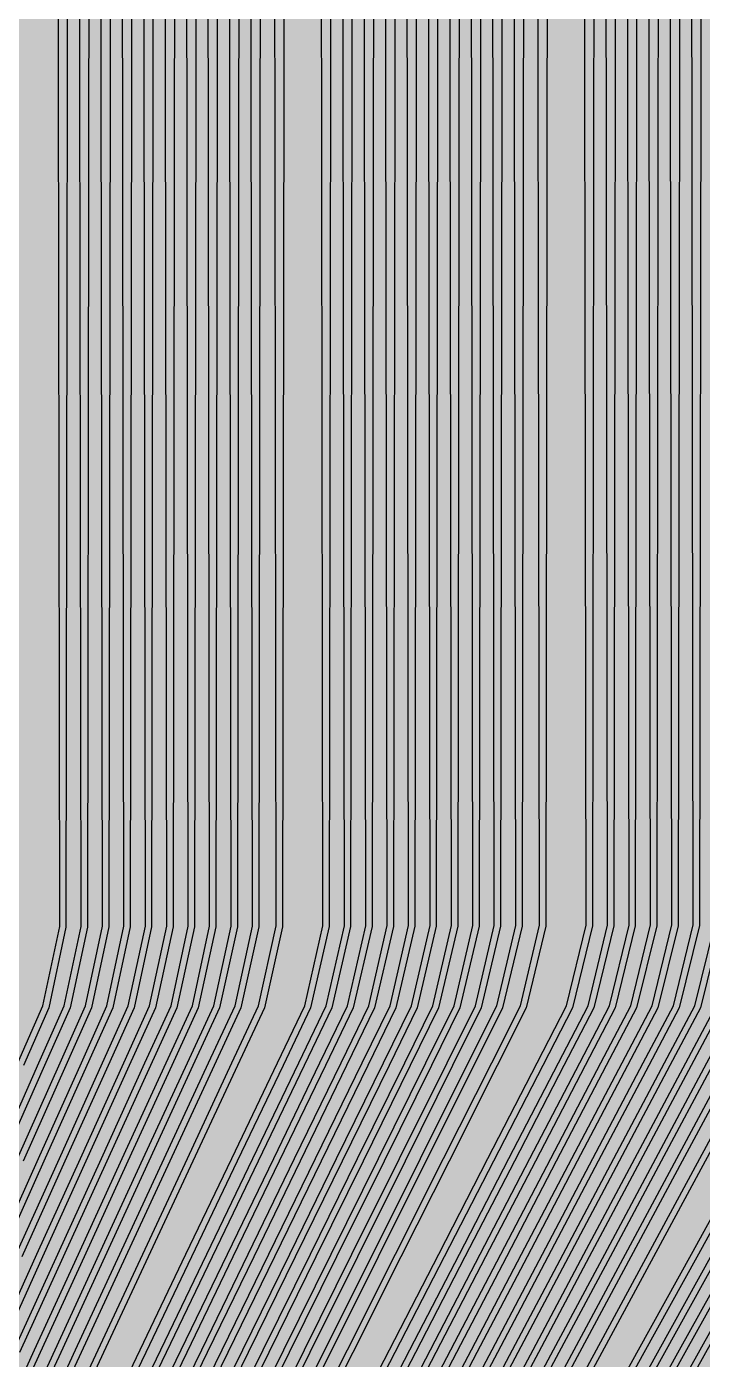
# Model space of a CAD drawing. Header units: metres. Extents: x -7220 to 10980, y -29667 to 1833.
# Drawn here: x 3083.7 to 3304.4, y -16319.7 to -15884.5 of the extents above; entities that cross this region are included whole.
import ezdxf

# ---------------------------------------------------------------- set-up
doc = ezdxf.new("R2010")
doc.units = ezdxf.units.M
doc.layers.add('Metal1', color=4, linetype='CONTINUOUS')
doc.layers.add('Polyimide', color=7, linetype='CONTINUOUS')

msp = doc.modelspace()

# ---------------------------------------------------------------- hatches: boundary and pattern name
at = {"layer": 'Polyimide'}
msp.add_hatch(color=7, dxfattribs=at).paths.add_polyline_path([(4099.45, -13861.55), (4142.64, -14152.77), (4214.18, -14438.35), (4313.36, -14715.55), (4439.24, -14981.69), (4590.59, -15234.21), (4765.97, -15470.68), (4963.68, -15688.82), (5181.82, -15886.53), (5418.29, -16061.91), (5670.81, -16213.26), (5936.95, -16339.14), (6214.15, -16438.32), (6499.73, -16509.85), (6790.95, -16553.05), (7085, -16567.5), (9980.38, -16567.5), (10058.79, -16571.35), (10136.45, -16582.87), (10212.6, -16601.95), (10286.52, -16628.4), (10357.49, -16661.96), (10424.83, -16702.32), (10487.89, -16749.09), (10546.06, -16801.81), (10598.78, -16859.98), (10645.55, -16923.04), (10685.91, -16990.38), (10719.48, -17061.35), (10745.93, -17135.27), (10765, -17211.43), (10776.52, -17289.08), (10780.38, -17367.5), (10780.38, -21957.3), (10741.61, -22012.91), (10705.97, -22070.59), (10673.58, -22130.14), (10644.53, -22191.39), (10618.92, -22254.16), (10596.82, -22318.25), (10578.3, -22383.46), (10563.41, -22449.6), (10552.21, -22516.46), (10544.72, -22583.84), (10540.97, -22651.53), (10540.97, -22719.32), (10544.72, -22787.01), (10552.21, -22854.38), (10563.41, -22921.24), (10578.3, -22987.38), (10596.82, -23052.6), (10618.92, -23116.68), (10644.53, -23179.45), (10673.58, -23240.71), (10705.97, -23300.26), (10741.61, -23357.93), (10780.38, -23413.54), (10780.38, -28667.5), (10776.52, -28745.91), (10765, -28823.57), (10745.93, -28899.73), (10719.48, -28973.65), (10685.91, -29044.62), (10645.55, -29111.96), (10598.78, -29175.01), (10546.06, -29233.19), (10487.89, -29285.91), (10424.83, -29332.68), (10357.49, -29373.04), (10286.52, -29406.6), (10212.6, -29433.05), (10136.45, -29452.13), (10058.79, -29463.65), (9980.38, -29467.5), (-6219.63, -29467.5), (-6298.04, -29463.65), (-6375.7, -29452.13), (-6451.85, -29433.05), (-6525.77, -29406.6), (-6596.74, -29373.04), (-6664.08, -29332.68), (-6727.14, -29285.91), (-6785.31, -29233.19), (-6838.03, -29175.01), (-6884.8, -29111.96), (-6925.16, -29044.62), (-6958.73, -28973.65), (-6985.18, -28899.73), (-7004.25, -28823.57), (-7015.77, -28745.91), (-7019.63, -28667.5), (-7019.63, -23426.32), (-6979.36, -23370.07), (-6942.33, -23311.63), (-6908.66, -23251.2), (-6878.45, -23188.96), (-6851.81, -23125.12), (-6828.81, -23059.88), (-6809.53, -22993.44), (-6794.04, -22926.02), (-6782.37, -22857.83), (-6774.57, -22789.09), (-6770.67, -22720.02), (-6770.67, -22650.84), (-6774.57, -22581.77), (-6782.37, -22513.03), (-6794.04, -22444.84), (-6809.53, -22377.42), (-6828.81, -22310.98), (-6851.81, -22245.74), (-6878.45, -22181.89), (-6908.66, -22119.66), (-6942.33, -22059.22), (-6979.36, -22000.79), (-7019.63, -21944.54), (-7019.63, -17367.5), (-7015.77, -17289.08), (-7004.25, -17211.43), (-6985.18, -17135.27), (-6958.73, -17061.35), (-6925.16, -16990.38), (-6884.8, -16923.04), (-6838.03, -16859.98), (-6785.31, -16801.81), (-6727.14, -16749.09), (-6664.08, -16702.32), (-6596.74, -16661.96), (-6525.77, -16628.4), (-6451.85, -16601.95), (-6375.7, -16582.87), (-6298.04, -16571.35), (-6219.63, -16567.5), (-3314, -16567.5), (-3019.95, -16553.05), (-2728.73, -16509.85), (-2443.15, -16438.32), (-2165.95, -16339.14), (-1899.81, -16213.26), (-1647.29, -16061.91), (-1410.82, -15886.53), (-1192.68, -15688.82), (-994.97, -15470.68), (-819.59, -15234.21), (-668.24, -14981.69), (-542.36, -14715.55), (-443.18, -14438.35), (-371.64, -14152.77), (-328.45, -13861.55), (-314, -13567.5), (-314, -13373.48), (-317.45, -13328.11), (-327.72, -13283.78), (-344.58, -13241.52), (-367.63, -13202.3), (-396.35, -13167.01), (-430.08, -13136.47), (-468.03, -13111.38), (-509.35, -13092.32), (-509.35, -13092.32), (-578.18, -13061.27), (-642.2, -13021.24), (-700.26, -12972.96), (-751.3, -12917.31), (-794.39, -12855.3), (-828.74, -12788.06), (-853.73, -12716.8), (-868.91, -12642.84), (-874, -12567.5), (-868.91, -12492.16), (-853.73, -12418.19), (-828.74, -12346.94), (-794.39, -12279.7), (-751.3, -12217.69), (-700.26, -12162.04), (-642.2, -12113.76), (-578.18, -12073.73), (-509.35, -12042.68), (-509.35, -12042.68), (-468.03, -12023.62), (-430.08, -11998.53), (-396.35, -11967.99), (-367.63, -11932.7), (-344.58, -11893.47), (-327.72, -11851.21), (-317.45, -11806.89), (-314, -11761.52), (-314, -11074.31), (-317.45, -11028.94), (-327.72, -10984.62), (-344.58, -10942.36), (-367.63, -10903.13), (-396.35, -10867.84), (-430.08, -10837.3), (-468.03, -10812.21), (-509.35, -10793.16), (-509.35, -10793.16), (-578.18, -10762.1), (-642.2, -10722.07), (-700.26, -10673.8), (-751.3, -10618.15), (-794.39, -10556.13), (-828.74, -10488.89), (-853.73, -10417.64), (-868.91, -10343.67), (-874, -10268.33), (-868.91, -10192.99), (-853.73, -10119.03), (-828.74, -10047.77), (-794.39, -9980.53), (-751.3, -9918.52), (-700.26, -9862.87), (-642.2, -9814.59), (-578.18, -9774.56), (-509.35, -9743.51), (-509.35, -9743.51), (-468.03, -9724.45), (-430.08, -9699.36), (-396.35, -9668.82), (-367.63, -9633.53), (-344.58, -9594.31), (-327.72, -9552.05), (-317.45, -9507.72), (-314, -9462.35), (-314, -8775.14), (-317.45, -8729.78), (-327.72, -8685.45), (-344.58, -8643.19), (-367.63, -8603.96), (-396.35, -8568.68), (-430.08, -8538.14), (-468.03, -8513.05), (-509.35, -8493.99), (-509.35, -8493.99), (-578.18, -8462.94), (-642.2, -8422.91), (-700.26, -8374.63), (-751.3, -8318.98), (-794.39, -8256.97), (-828.74, -8189.73), (-853.73, -8118.47), (-868.91, -8044.5), (-874, -7969.17), (-868.91, -7893.83), (-853.73, -7819.86), (-828.74, -7748.61), (-794.39, -7681.36), (-751.3, -7619.35), (-700.26, -7563.7), (-642.2, -7515.42), (-578.18, -7475.4), (-509.35, -7444.34), (-509.35, -7444.34), (-468.03, -7425.28), (-430.08, -7400.2), (-396.35, -7369.66), (-367.63, -7334.37), (-344.58, -7295.14), (-327.72, -7252.88), (-317.45, -7208.56), (-314, -7163.19), (-314, -6475.98), (-317.45, -6430.61), (-327.72, -6386.29), (-344.58, -6344.02), (-367.63, -6304.8), (-396.35, -6269.51), (-430.08, -6238.97), (-468.03, -6213.88), (-509.35, -6194.82), (-509.35, -6194.82), (-578.18, -6163.77), (-642.2, -6123.74), (-700.26, -6075.46), (-751.3, -6019.81), (-794.39, -5957.8), (-828.74, -5890.56), (-853.73, -5819.31), (-868.91, -5745.34), (-874, -5670), (-868.91, -5594.66), (-853.73, -5520.69), (-828.74, -5449.44), (-794.39, -5382.2), (-751.3, -5320.19), (-700.26, -5264.54), (-642.2, -5216.26), (-578.18, -5176.23), (-509.35, -5145.18), (-509.35, -5145.18), (-468.03, -5126.12), (-430.08, -5101.03), (-396.35, -5070.49), (-367.63, -5035.2), (-344.58, -4995.98), (-327.72, -4953.71), (-317.45, -4909.39), (-314, -4864.02), (-314, 380), (-314, 1532.5), (-269, 1532.5), (-268.78, 1525.63), (-268.1, 1518.79), (-266.98, 1512.02), (-265.42, 1505.32), (-263.43, 1498.75), (-261.01, 1492.32), (-258.17, 1486.06), (-254.93, 1480), (-251.3, 1474.17), (-247.3, 1468.58), (-242.94, 1463.27), (-238.25, 1458.25), (-233.23, 1453.56), (-227.92, 1449.2), (-222.33, 1445.2), (-216.5, 1441.57), (-210.44, 1438.33), (-204.18, 1435.49), (-197.75, 1433.07), (-191.18, 1431.08), (-184.48, 1429.52), (-177.71, 1428.4), (-170.87, 1427.72), (-164, 1427.5), (-157.13, 1427.72), (-150.29, 1428.4), (-143.52, 1429.52), (-136.82, 1431.08), (-130.25, 1433.07), (-123.82, 1435.49), (-117.56, 1438.33), (-111.5, 1441.57), (-105.67, 1445.2), (-100.08, 1449.2), (-94.77, 1453.56), (-89.75, 1458.25), (-85.06, 1463.27), (-80.7, 1468.58), (-76.7, 1474.17), (-73.07, 1480), (-69.83, 1486.06), (-66.99, 1492.32), (-64.57, 1498.75), (-62.58, 1505.32), (-61.02, 1512.02), (-59.9, 1518.79), (-59.22, 1525.63), (-59, 1532.5), (1786, 1532.5), (3835, 1532.5), (3835.21, 1539.04), (3835.86, 1545.55), (3836.92, 1552.01), (3838.41, 1558.38), (3840.31, 1564.64), (3842.61, 1570.77), (3845.31, 1576.73), (3848.4, 1582.5), (3851.85, 1588.06), (3855.66, 1593.38), (3859.82, 1598.43), (3864.29, 1603.21), (3869.07, 1607.68), (3874.12, 1611.84), (3879.44, 1615.65), (3885, 1619.1), (3890.77, 1622.19), (3896.73, 1624.89), (3902.86, 1627.19), (3909.12, 1629.09), (3915.49, 1630.58), (3921.95, 1631.64), (3928.46, 1632.29), (3935, 1632.5), (3941.54, 1632.29), (3948.05, 1631.64), (3954.51, 1630.58), (3960.88, 1629.09), (3967.14, 1627.19), (3973.27, 1624.89), (3979.23, 1622.19), (3985, 1619.1), (3990.56, 1615.65), (3995.88, 1611.84), (4000.93, 1607.68), (4005.71, 1603.21), (4010.18, 1598.43), (4014.34, 1593.38), (4018.15, 1588.06), (4021.6, 1582.5), (4024.69, 1576.73), (4027.39, 1570.77), (4029.69, 1564.64), (4031.59, 1558.38), (4033.08, 1552.01), (4034.14, 1545.55), (4034.79, 1539.04), (4035, 1532.5), (4085, 1532.5), (4085, 380), (4085, 330), (4085, -4864.02), (4088.45, -4909.39), (4098.72, -4953.71), (4115.58, -4995.98), (4138.63, -5035.2), (4167.35, -5070.49), (4201.08, -5101.03), (4239.03, -5126.12), (4280.35, -5145.18), (4280.35, -5145.18), (4349.18, -5176.23), (4413.2, -5216.26), (4471.26, -5264.54), (4522.3, -5320.19), (4565.39, -5382.2), (4599.74, -5449.44), (4624.73, -5520.69), (4639.91, -5594.66), (4645, -5670), (4639.91, -5745.34), (4624.73, -5819.31), (4599.74, -5890.56), (4565.39, -5957.8), (4522.3, -6019.81), (4471.26, -6075.46), (4413.2, -6123.74), (4349.18, -6163.77), (4280.35, -6194.82), (4239.03, -6213.88), (4201.08, -6238.97), (4167.35, -6269.51), (4138.63, -6304.8), (4115.58, -6344.02), (4098.72, -6386.29), (4088.45, -6430.61), (4085, -6475.98), (4085, -13567.5), (4099.45, -13861.55)])

# ---------------------------------------------------------------- linework, layer by layer
at = {"layer": 'Metal1'}
for points in [[(3070.75, -16379.15), (3085.22, -16347.91), (3099.7, -16316.67), (3114.17, -16285.43), (3128.65, -16254.18), (3143.12, -16222.94), (3151.76, -16204.3), (3157.48, -16178.24), (3156.75, -15692.12), (3160.25, -15692.12), (3159.52, -16178.46), (3153.66, -16204.94), (3144.93, -16223.78), (3130.46, -16255.03), (3115.99, -16286.27), (3101.51, -16317.51), (3087.04, -16348.75), (3072.57, -16379.99)], [(3071.85, -16485.36), (3083.82, -16460.43), (3086.9, -16454.11), (3099.12, -16429.13), (3108.32, -16410.37), (3123.65, -16379.13), (3138.97, -16347.89), (3154.3, -16316.65), (3169.62, -16285.41), (3184.95, -16254.16), (3200.28, -16222.92), (3209.42, -16204.28), (3215.48, -16178.09), (3214.75, -15692.12)], [(3071.96, -16347.91), (3086.29, -16316.67), (3100.61, -16285.43), (3114.94, -16254.19), (3129.27, -16222.95), (3137.82, -16204.3), (3143.48, -16178.27), (3142.75, -15692.12), (3146.25, -15692.12), (3145.52, -16178.49), (3139.72, -16204.94), (3131.08, -16223.78), (3116.76, -16255.02), (3102.43, -16286.26), (3088.11, -16317.5), (3073.78, -16348.74)], [(3072.88, -16316.67), (3087.06, -16285.43), (3101.23, -16254.19), (3115.41, -16222.95), (3123.87, -16204.3), (3129.48, -16178.29), (3128.75, -15692.12), (3132.25, -15692.12), (3131.52, -16178.51), (3125.78, -16204.94), (3117.23, -16223.78), (3103.06, -16255.02), (3088.88, -16286.26), (3074.7, -16317.5)], [(3073.5, -16285.44), (3087.53, -16254.2), (3101.56, -16222.95), (3109.93, -16204.31), (3115.48, -16178.32), (3114.75, -15692.12), (3118.25, -15692.12), (3117.52, -16178.53), (3111.84, -16204.93), (3103.38, -16223.77), (3089.35, -16255.01), (3075.33, -16286.26)], [(3218.25, -15692.12), (3217.52, -16178.32), (3211.32, -16204.96), (3202.07, -16223.8), (3186.75, -16255.05), (3171.42, -16286.29), (3156.09, -16317.53), (3140.77, -16348.77), (3125.44, -16380.01), (3110.12, -16411.25), (3100.91, -16430.01), (3088.7, -16454.99), (3085.62, -16461.3), (3073.66, -16486.22)], [(3073.82, -16254.2), (3087.71, -16222.96), (3095.99, -16204.31), (3101.48, -16178.34), (3100.75, -15692.12), (3104.25, -15692.12), (3103.52, -16178.56), (3097.9, -16204.93), (3089.53, -16223.77), (3075.65, -16255.01)], [(3074.15, -16454.11), (3086.24, -16429.13), (3095.36, -16410.37), (3110.53, -16379.13), (3125.71, -16347.89), (3140.89, -16316.65), (3156.07, -16285.41), (3171.25, -16254.17), (3186.42, -16222.93), (3195.48, -16204.28), (3201.48, -16178.11), (3200.75, -15692.12), (3204.25, -15692.12), (3203.52, -16178.35), (3197.38, -16204.95), (3188.22, -16223.8), (3173.04, -16255.04), (3157.87, -16286.28), (3142.69, -16317.52), (3127.51, -16348.76), (3112.33, -16380.01), (3097.16, -16411.25), (3088.04, -16430.01), (3075.95, -16454.98)], [(3074.4, -16547.85), (3085.92, -16522.93), (3088.89, -16516.6), (3100.8, -16491.68), (3103.87, -16485.35), (3116.15, -16460.42), (3119.31, -16454.1), (3131.84, -16429.12), (3141.29, -16410.36), (3157.01, -16379.12), (3172.74, -16347.88), (3188.46, -16316.64), (3204.18, -16285.4), (3219.91, -16254.16), (3235.63, -16222.91), (3245.01, -16204.27), (3251.23, -16178.01), (3250.5, -15692.12)], [(3082.39, -16410.38), (3097.42, -16379.13), (3112.45, -16347.89), (3127.48, -16316.65), (3142.51, -16285.41), (3157.54, -16254.17), (3172.57, -16222.93), (3181.54, -16204.29), (3187.48, -16178.14), (3186.75, -15692.12), (3190.25, -15692.12), (3189.52, -16178.37), (3183.44, -16204.95), (3174.37, -16223.8), (3159.34, -16255.04), (3144.31, -16286.28), (3129.28, -16317.52), (3114.25, -16348.76), (3099.22, -16380), (3084.19, -16411.24), (3075.17, -16430)], [(3075.91, -16410.38), (3090.87, -16379.14), (3105.82, -16347.9), (3120.78, -16316.65), (3135.73, -16285.41), (3150.69, -16254.17), (3165.64, -16222.93), (3174.57, -16204.29), (3180.48, -16178.15), (3179.75, -15692.12), (3183.25, -15692.12), (3182.52, -16178.38), (3176.47, -16204.95), (3167.45, -16223.8), (3152.49, -16255.04), (3137.54, -16286.28), (3122.58, -16317.52), (3107.63, -16348.76), (3092.67, -16380), (3077.71, -16411.24)], [(3075.96, -16516.6), (3087.73, -16491.68), (3090.77, -16485.35), (3102.91, -16460.43), (3106.04, -16454.1), (3118.43, -16429.12), (3127.77, -16410.36), (3143.32, -16379.12), (3158.86, -16347.88), (3174.41, -16316.64), (3189.96, -16285.4), (3205.51, -16254.16), (3221.06, -16222.92), (3230.33, -16204.28), (3236.48, -16178.05), (3235.75, -15692.12)], [(3254, -15692.12), (3253.27, -16178.25), (3246.91, -16204.96), (3237.42, -16223.81), (3221.69, -16255.05), (3205.97, -16286.3), (3190.25, -16317.54), (3174.52, -16348.78), (3158.8, -16380.02), (3143.07, -16411.26), (3133.63, -16430.02), (3121.1, -16454.99), (3117.94, -16461.31), (3105.67, -16486.23), (3102.6, -16492.54), (3090.7, -16517.46), (3087.73, -16523.77), (3076.21, -16548.69)], [(3239.25, -15692.12), (3238.52, -16178.28), (3232.23, -16204.96), (3222.85, -16223.81), (3207.3, -16255.05), (3191.75, -16286.29), (3176.2, -16317.53), (3160.65, -16348.77), (3145.11, -16380.01), (3129.56, -16411.25), (3120.22, -16430.01), (3107.83, -16454.99), (3104.71, -16461.31), (3092.57, -16486.22), (3089.54, -16492.54), (3077.77, -16517.45)], [(3077.89, -16379.15), (3092.47, -16347.9), (3107.04, -16316.66), (3121.62, -16285.42), (3136.19, -16254.18), (3150.77, -16222.94), (3159.47, -16204.3), (3165.23, -16178.22), (3164.5, -15692.12), (3168, -15692.12), (3167.27, -16178.45), (3161.37, -16204.94), (3152.58, -16223.79), (3138.01, -16255.03), (3123.43, -16286.27), (3108.85, -16317.51), (3094.28, -16348.75), (3079.7, -16379.99)], [(3078.16, -16485.36), (3090.19, -16460.43), (3093.28, -16454.11), (3105.56, -16429.13), (3114.8, -16410.37), (3130.2, -16379.13), (3145.6, -16347.89), (3161, -16316.64), (3176.4, -16285.4), (3191.8, -16254.16), (3207.2, -16222.92), (3216.39, -16204.28), (3222.48, -16178.07), (3221.75, -15692.12)], [(3078.59, -16347.91), (3092.99, -16316.67), (3107.39, -16285.43), (3121.79, -16254.19), (3136.19, -16222.95), (3144.79, -16204.3), (3150.48, -16178.25), (3149.75, -15692.12), (3153.25, -15692.12), (3152.52, -16178.47), (3146.69, -16204.94), (3138.01, -16223.78), (3123.61, -16255.02), (3109.21, -16286.26), (3094.81, -16317.51), (3080.41, -16348.75)], [(3079.58, -16316.67), (3093.84, -16285.43), (3108.09, -16254.19), (3122.34, -16222.95), (3130.85, -16204.3), (3136.48, -16178.28), (3135.75, -15692.12), (3139.25, -15692.12), (3138.52, -16178.5), (3132.75, -16204.94), (3124.16, -16223.78), (3109.91, -16255.02), (3095.66, -16286.26), (3081.4, -16317.5)], [(3079.8, -16429.13), (3088.87, -16410.37), (3103.98, -16379.13), (3119.08, -16347.89), (3134.19, -16316.65), (3149.29, -16285.41), (3164.39, -16254.17), (3179.5, -16222.93), (3188.51, -16204.29), (3194.48, -16178.13), (3193.75, -15692.12), (3197.25, -15692.12), (3196.52, -16178.36), (3190.41, -16204.95), (3181.3, -16223.8), (3166.19, -16255.04), (3151.09, -16286.28), (3135.99, -16317.52), (3120.88, -16348.76), (3105.78, -16380), (3090.68, -16411.24), (3081.61, -16430)], [(3225.25, -15692.12), (3224.52, -16178.31), (3218.29, -16204.96), (3209, -16223.81), (3193.6, -16255.05), (3178.2, -16286.29), (3162.8, -16317.53), (3147.4, -16348.77), (3132, -16380.01), (3116.6, -16411.25), (3107.35, -16430.01), (3095.08, -16454.99), (3091.99, -16461.3), (3079.96, -16486.22)], [(3080.28, -16285.43), (3094.38, -16254.19), (3108.49, -16222.95), (3116.9, -16204.3), (3122.48, -16178.3), (3121.75, -15692.12), (3125.25, -15692.12), (3124.52, -16178.52), (3118.81, -16204.93), (3110.31, -16223.78), (3096.21, -16255.02), (3082.1, -16286.26)], [(3080.53, -16454.11), (3092.68, -16429.13), (3101.84, -16410.37), (3117.09, -16379.13), (3132.34, -16347.89), (3147.59, -16316.65), (3162.85, -16285.41), (3178.1, -16254.17), (3193.35, -16222.93), (3202.45, -16204.28), (3208.48, -16178.1), (3207.75, -15692.12), (3211.25, -15692.12), (3210.52, -16178.33), (3204.35, -16204.96), (3195.15, -16223.8), (3179.9, -16255.04), (3164.64, -16286.28), (3149.39, -16317.53), (3134.14, -16348.77), (3118.89, -16380.01), (3103.64, -16411.25), (3094.48, -16430.01), (3082.32, -16454.98)], [(3080.68, -16254.2), (3094.63, -16222.96), (3102.96, -16204.31), (3108.48, -16178.33), (3107.75, -15692.12), (3111.25, -15692.12), (3110.52, -16178.54), (3104.87, -16204.93), (3096.46, -16223.77), (3082.5, -16255.01)], [(3080.78, -16222.96), (3089.02, -16204.31), (3094.48, -16178.35), (3093.75, -15692.12), (3097.25, -15692.12), (3096.52, -16178.57), (3090.93, -16204.93), (3082.61, -16223.77)], [(3246.25, -15692.12), (3245.52, -16178.27), (3239.2, -16204.96), (3229.77, -16223.81), (3214.15, -16255.05), (3198.53, -16286.29), (3182.91, -16317.53), (3167.28, -16348.77), (3151.66, -16380.02), (3136.04, -16411.26), (3126.66, -16430.02), (3114.21, -16454.99), (3111.07, -16461.31), (3098.87, -16486.22), (3095.83, -16492.54), (3084, -16517.45), (3081.06, -16523.77)], [(3081.44, -16491.68), (3084.46, -16485.35), (3096.55, -16460.43), (3099.66, -16454.1), (3111.99, -16429.13), (3121.29, -16410.37), (3136.76, -16379.12), (3152.23, -16347.88), (3167.71, -16316.64), (3183.18, -16285.4), (3198.66, -16254.16), (3214.13, -16222.92), (3223.36, -16204.28), (3229.48, -16178.06), (3228.75, -15692.12)], [(3082.19, -16516.6), (3094.02, -16491.68), (3097.07, -16485.35), (3109.28, -16460.42), (3112.42, -16454.1), (3124.87, -16429.12), (3134.25, -16410.36), (3149.87, -16379.12), (3165.49, -16347.88), (3181.12, -16316.64), (3196.74, -16285.4), (3212.36, -16254.16), (3227.98, -16222.92), (3237.3, -16204.28), (3243.48, -16178.03), (3242.75, -15692.12)], [(3232.25, -15692.12), (3231.52, -16178.3), (3225.26, -16204.96), (3215.92, -16223.81), (3200.45, -16255.05), (3184.97, -16286.29), (3169.5, -16317.53), (3154.03, -16348.77), (3138.55, -16380.01), (3123.08, -16411.25), (3113.79, -16430.01), (3101.45, -16454.99), (3098.35, -16461.3), (3086.27, -16486.22), (3083.25, -16492.54)], [(3085.38, -16547.84), (3097.18, -16522.92), (3100.22, -16516.59), (3112.41, -16491.67), (3115.56, -16485.34), (3128.14, -16460.42), (3131.38, -16454.09), (3144.21, -16429.11), (3153.88, -16410.35), (3169.99, -16379.11), (3186.09, -16347.87), (3202.2, -16316.63), (3218.3, -16285.39), (3234.4, -16254.15), (3250.51, -16222.91), (3260.11, -16204.27), (3266.48, -16177.94), (3265.75, -15692.12)], [(3269.25, -15692.12), (3268.52, -16178.19), (3262, -16204.97), (3252.28, -16223.82), (3236.18, -16255.06), (3220.08, -16286.3), (3203.97, -16317.54), (3187.87, -16348.79), (3171.76, -16380.03), (3155.66, -16411.27), (3145.99, -16430.03), (3133.16, -16455), (3129.92, -16461.32), (3117.35, -16486.24), (3114.21, -16492.56), (3102.02, -16517.46), (3098.98, -16523.78), (3087.19, -16548.69)], [(3091.54, -16547.84), (3103.4, -16522.92), (3106.46, -16516.59), (3118.71, -16491.67), (3121.87, -16485.34), (3134.5, -16460.42), (3137.76, -16454.09), (3150.65, -16429.11), (3160.37, -16410.35), (3176.54, -16379.11), (3192.72, -16347.87), (3208.9, -16316.63), (3225.08, -16285.39), (3241.26, -16254.14), (3257.43, -16222.9), (3267.09, -16204.27), (3273.48, -16177.93), (3272.75, -15692.12)], [(3276.25, -15692.12), (3275.52, -16178.17), (3268.97, -16204.97), (3259.21, -16223.82), (3243.03, -16255.06), (3226.85, -16286.31), (3210.68, -16317.55), (3194.5, -16348.79), (3178.32, -16380.03), (3162.14, -16411.27), (3152.43, -16430.03), (3139.53, -16455), (3136.28, -16461.33), (3123.65, -16486.24), (3120.5, -16492.56), (3108.26, -16517.47), (3105.2, -16523.78), (3093.35, -16548.7)], [(3097.71, -16547.84), (3109.62, -16522.92), (3112.69, -16516.59), (3125, -16491.67), (3128.17, -16485.34), (3140.87, -16460.41), (3144.14, -16454.09), (3157.09, -16429.11), (3166.85, -16410.35), (3183.1, -16379.11), (3199.35, -16347.87), (3215.6, -16316.63), (3231.86, -16285.38), (3248.11, -16254.14), (3264.36, -16222.9), (3274.06, -16204.26), (3280.48, -16177.91), (3279.75, -15692.12)], [(3283.25, -15692.12), (3282.52, -16178.16), (3275.94, -16204.97), (3266.13, -16223.83), (3249.88, -16255.07), (3233.63, -16286.31), (3217.38, -16317.55), (3201.13, -16348.79), (3184.87, -16380.03), (3168.62, -16411.27), (3158.86, -16430.03), (3145.91, -16455.01), (3142.64, -16461.33), (3129.96, -16486.24), (3126.79, -16492.56), (3114.49, -16517.47), (3111.42, -16523.79), (3099.52, -16548.7)], [(3103.88, -16547.84), (3115.84, -16522.92), (3118.93, -16516.59), (3131.29, -16491.67), (3134.48, -16485.33), (3147.23, -16460.41), (3150.51, -16454.09), (3163.52, -16429.11), (3173.33, -16410.35), (3189.66, -16379.11), (3205.98, -16347.86), (3222.31, -16316.62), (3238.63, -16285.38), (3254.96, -16254.14), (3271.29, -16222.9), (3281.03, -16204.26), (3287.48, -16177.9), (3286.75, -15692.12)], [(3290.25, -15692.12), (3289.52, -16178.15), (3282.91, -16204.98), (3273.06, -16223.83), (3256.73, -16255.07), (3240.41, -16286.31), (3224.08, -16317.55), (3207.75, -16348.79), (3191.43, -16380.03), (3175.1, -16411.27), (3165.3, -16430.03), (3152.29, -16455.01), (3149.01, -16461.33), (3136.26, -16486.24), (3133.08, -16492.56), (3120.72, -16517.47), (3117.64, -16523.79), (3105.68, -16548.7)], [(3110.04, -16547.84), (3122.06, -16522.92), (3125.16, -16516.59), (3137.58, -16491.67), (3140.79, -16485.33), (3153.59, -16460.41), (3156.89, -16454.08), (3169.96, -16429.11), (3179.81, -16410.34), (3196.21, -16379.1), (3212.61, -16347.86), (3229.01, -16316.62), (3245.41, -16285.38), (3261.81, -16254.14), (3278.21, -16222.9), (3288, -16204.26), (3294.48, -16177.89), (3293.75, -15692.12)], [(3297.25, -15692.12), (3296.52, -16178.13), (3289.88, -16204.98), (3279.98, -16223.83), (3263.58, -16255.07), (3247.18, -16286.31), (3230.78, -16317.55), (3214.38, -16348.79), (3197.98, -16380.03), (3181.58, -16411.27), (3171.73, -16430.04), (3158.67, -16455.01), (3155.37, -16461.33), (3142.57, -16486.24), (3139.37, -16492.56), (3126.96, -16517.47), (3123.86, -16523.79), (3111.85, -16548.7)], [(3116.21, -16547.84), (3128.28, -16522.92), (3131.4, -16516.58), (3143.87, -16491.67), (3147.09, -16485.33), (3159.96, -16460.41), (3163.27, -16454.08), (3176.4, -16429.11), (3186.29, -16410.34), (3202.77, -16379.1), (3219.24, -16347.86), (3235.72, -16316.62), (3252.19, -16285.38), (3268.67, -16254.14), (3285.14, -16222.9), (3294.97, -16204.26), (3301.48, -16177.87), (3300.75, -15692.12)], [(3304.25, -15692.12), (3303.52, -16178.12), (3296.85, -16204.98), (3286.91, -16223.83), (3270.44, -16255.07), (3253.96, -16286.31), (3237.49, -16317.55), (3221.01, -16348.79), (3204.54, -16380.03), (3188.06, -16411.28), (3178.17, -16430.04), (3165.04, -16455.01), (3161.73, -16461.33), (3148.87, -16486.24), (3145.66, -16492.57), (3133.19, -16517.47), (3130.08, -16523.79), (3118.01, -16548.7)], [(3122.38, -16547.83), (3134.5, -16522.91), (3137.63, -16516.58), (3150.16, -16491.66), (3153.4, -16485.33), (3166.32, -16460.41), (3169.65, -16454.08), (3182.84, -16429.1), (3192.78, -16410.34), (3209.32, -16379.1), (3225.87, -16347.86), (3242.42, -16316.62), (3258.97, -16285.38), (3275.52, -16254.14), (3292.07, -16222.9), (3301.94, -16204.26), (3308.48, -16177.86), (3307.75, -15692.12)], [(3311.25, -15692.12), (3310.52, -16178.11), (3303.82, -16204.98), (3293.84, -16223.83), (3277.29, -16255.07), (3260.74, -16286.31), (3244.19, -16317.55), (3227.64, -16348.8), (3211.09, -16380.04), (3194.54, -16411.28), (3184.61, -16430.04), (3171.42, -16455.01), (3168.09, -16461.34), (3155.17, -16486.25), (3151.94, -16492.57), (3139.42, -16517.47), (3136.3, -16523.8), (3124.18, -16548.7)], [(3128.54, -16547.83), (3140.72, -16522.91), (3143.87, -16516.58), (3156.45, -16491.66), (3159.7, -16485.33), (3172.68, -16460.41), (3176.03, -16454.08), (3189.27, -16429.1), (3199.26, -16410.34), (3215.88, -16379.1), (3232.5, -16347.86), (3249.13, -16316.62), (3265.75, -16285.38), (3282.37, -16254.13), (3298.99, -16222.89), (3308.91, -16204.26), (3315.48, -16177.84), (3314.75, -15692.12)], [(3318.25, -15692.12), (3317.52, -16178.09), (3310.79, -16204.98), (3300.76, -16223.83), (3284.14, -16255.07), (3267.51, -16286.32), (3250.89, -16317.56), (3234.27, -16348.8), (3217.65, -16380.04), (3201.02, -16411.28), (3191.04, -16430.04), (3177.8, -16455.01), (3174.45, -16461.34), (3161.48, -16486.25), (3158.23, -16492.57), (3145.66, -16517.48), (3142.52, -16523.8), (3130.34, -16548.71)], [(3134.71, -16547.83), (3146.94, -16522.91), (3150.1, -16516.58), (3162.74, -16491.66), (3166.01, -16485.33), (3179.05, -16460.41), (3182.41, -16454.08), (3195.71, -16429.1), (3205.74, -16410.34), (3222.44, -16379.1), (3239.13, -16347.86), (3255.83, -16316.62), (3272.53, -16285.37), (3289.22, -16254.13), (3305.92, -16222.89), (3315.88, -16204.26), (3322.48, -16177.83), (3321.75, -15692.12)], [(3325.25, -15692.12), (3324.52, -16178.08), (3317.76, -16204.98), (3307.69, -16223.84), (3290.99, -16255.08), (3274.29, -16286.32), (3257.59, -16317.56), (3240.9, -16348.8), (3224.2, -16380.04), (3207.5, -16411.28), (3197.48, -16430.04), (3184.17, -16455.02), (3180.81, -16461.34), (3167.78, -16486.25), (3164.52, -16492.57), (3151.89, -16517.48), (3148.74, -16523.8), (3136.51, -16548.71)], [(3140.88, -16547.83), (3153.16, -16522.91), (3156.34, -16516.58), (3169.03, -16491.66), (3172.31, -16485.33), (3185.41, -16460.41), (3188.79, -16454.08), (3202.15, -16429.1), (3212.22, -16410.34), (3228.99, -16379.1), (3245.76, -16347.85), (3262.54, -16316.61), (3279.31, -16285.37), (3296.08, -16254.13), (3312.85, -16222.89), (3322.85, -16204.26), (3329.48, -16177.81), (3328.75, -15692.12)], [(3332.25, -15692.12), (3331.52, -16178.07), (3324.73, -16204.98), (3314.61, -16223.84), (3297.84, -16255.08), (3281.07, -16286.32), (3264.3, -16317.56), (3247.53, -16348.8), (3230.76, -16380.04), (3213.98, -16411.28), (3203.91, -16430.04), (3190.55, -16455.02), (3187.18, -16461.34), (3174.09, -16486.25), (3170.81, -16492.58), (3158.12, -16517.48), (3154.96, -16523.8), (3142.67, -16548.71)], [(3147.48, -16547.83), (3159.84, -16522.91), (3163.04, -16516.58), (3175.81, -16491.66), (3179.11, -16485.32), (3192.28, -16460.41), (3195.68, -16454.07), (3209.13, -16429.1), (3219.26, -16410.33), (3236.13, -16379.09), (3253.01, -16347.85), (3269.88, -16316.61), (3286.75, -16285.37), (3303.62, -16254.13), (3320.5, -16222.89), (3330.56, -16204.25), (3337.23, -16177.79), (3336.5, -15692.12)], [(3340, -15692.12), (3339.27, -16178.05), (3332.44, -16204.98), (3322.26, -16223.84), (3305.38, -16255.08), (3288.51, -16286.32), (3271.64, -16317.56), (3254.77, -16348.8), (3237.89, -16380.04), (3221.02, -16411.28), (3210.89, -16430.05), (3197.44, -16455.02), (3194.05, -16461.35), (3180.88, -16486.25), (3177.59, -16492.58), (3164.82, -16517.48), (3161.63, -16523.8), (3149.28, -16548.71)], [(3158.46, -16547.82), (3171.1, -16522.9), (3174.37, -16516.57), (3187.42, -16491.66), (3190.8, -16485.31), (3204.27, -16460.4), (3207.75, -16454.06), (3221.49, -16429.09), (3231.86, -16410.33), (3249.11, -16379.08), (3266.36, -16347.84), (3283.61, -16316.6), (3300.87, -16285.36), (3318.12, -16254.12), (3335.37, -16222.88), (3345.66, -16204.25), (3352.48, -16177.72), (3351.75, -15692.12)], [(3355.25, -15692.12), (3354.52, -16177.98), (3347.54, -16204.99), (3337.12, -16223.85), (3319.87, -16255.09), (3302.62, -16286.33), (3285.36, -16317.57), (3268.11, -16348.81), (3250.86, -16380.05), (3233.61, -16411.29), (3223.25, -16430.06), (3209.5, -16455.03), (3206.03, -16461.36), (3192.56, -16486.26), (3189.19, -16492.59), (3176.14, -16517.49), (3172.88, -16523.82), (3160.25, -16548.72)], [(3164.63, -16547.82), (3177.32, -16522.9), (3180.6, -16516.57), (3193.72, -16491.65), (3197.11, -16485.31), (3210.63, -16460.4), (3214.12, -16454.06), (3227.93, -16429.09), (3238.34, -16410.32), (3255.67, -16379.08), (3272.99, -16347.84), (3290.32, -16316.6), (3307.65, -16285.36), (3324.97, -16254.12), (3342.3, -16222.88), (3352.63, -16204.25), (3359.48, -16177.7), (3358.75, -15692.12)], [(3362.25, -15692.12), (3361.52, -16177.96), (3354.51, -16204.99), (3344.05, -16223.85), (3326.72, -16255.09), (3309.39, -16286.33), (3292.07, -16317.57), (3274.74, -16348.81), (3257.41, -16380.05), (3240.09, -16411.29), (3229.68, -16430.06), (3215.88, -16455.03), (3212.39, -16461.36), (3198.87, -16486.26), (3195.48, -16492.59), (3182.38, -16517.49), (3179.1, -16523.82), (3166.41, -16548.72)], [(3170.8, -16547.82), (3183.54, -16522.9), (3186.84, -16516.56), (3200.01, -16491.65), (3203.41, -16485.31), (3217, -16460.4), (3220.5, -16454.06), (3234.37, -16429.09), (3244.82, -16410.32), (3262.22, -16379.08), (3279.62, -16347.84), (3297.02, -16316.6), (3314.42, -16285.36), (3331.82, -16254.12), (3349.23, -16222.88), (3359.6, -16204.24), (3366.48, -16177.69), (3365.75, -15692.12)], [(3369.25, -15692.12), (3368.52, -16177.95), (3361.48, -16204.99), (3350.97, -16223.85), (3333.57, -16255.09), (3316.17, -16286.33), (3298.77, -16317.57), (3281.37, -16348.81), (3263.97, -16380.05), (3246.57, -16411.3), (3236.12, -16430.06), (3222.25, -16455.03), (3218.75, -16461.36), (3205.17, -16486.26), (3201.77, -16492.59), (3188.61, -16517.49), (3185.32, -16523.82), (3172.58, -16548.72)], [(3176.96, -16547.82), (3189.76, -16522.9), (3193.07, -16516.56), (3206.3, -16491.65), (3209.72, -16485.31), (3223.36, -16460.4), (3226.88, -16454.06), (3240.81, -16429.09), (3251.3, -16410.32), (3268.78, -16379.08), (3286.25, -16347.84), (3303.73, -16316.6), (3321.2, -16285.36), (3338.68, -16254.12), (3356.15, -16222.88), (3366.57, -16204.24), (3373.48, -16177.67), (3372.75, -15692.12)], [(3376.25, -15692.12), (3375.52, -16177.94), (3368.45, -16205), (3357.9, -16223.85), (3340.42, -16255.09), (3322.95, -16286.33), (3305.47, -16317.57), (3288, -16348.82), (3270.52, -16380.06), (3253.05, -16411.3), (3242.55, -16430.06), (3228.63, -16455.03), (3225.11, -16461.36), (3211.48, -16486.27), (3208.06, -16492.6), (3194.84, -16517.49), (3191.54, -16523.82), (3178.74, -16548.72)]]:
    msp.add_lwpolyline(points, dxfattribs=at)

doc.saveas('drawing.dxf')
